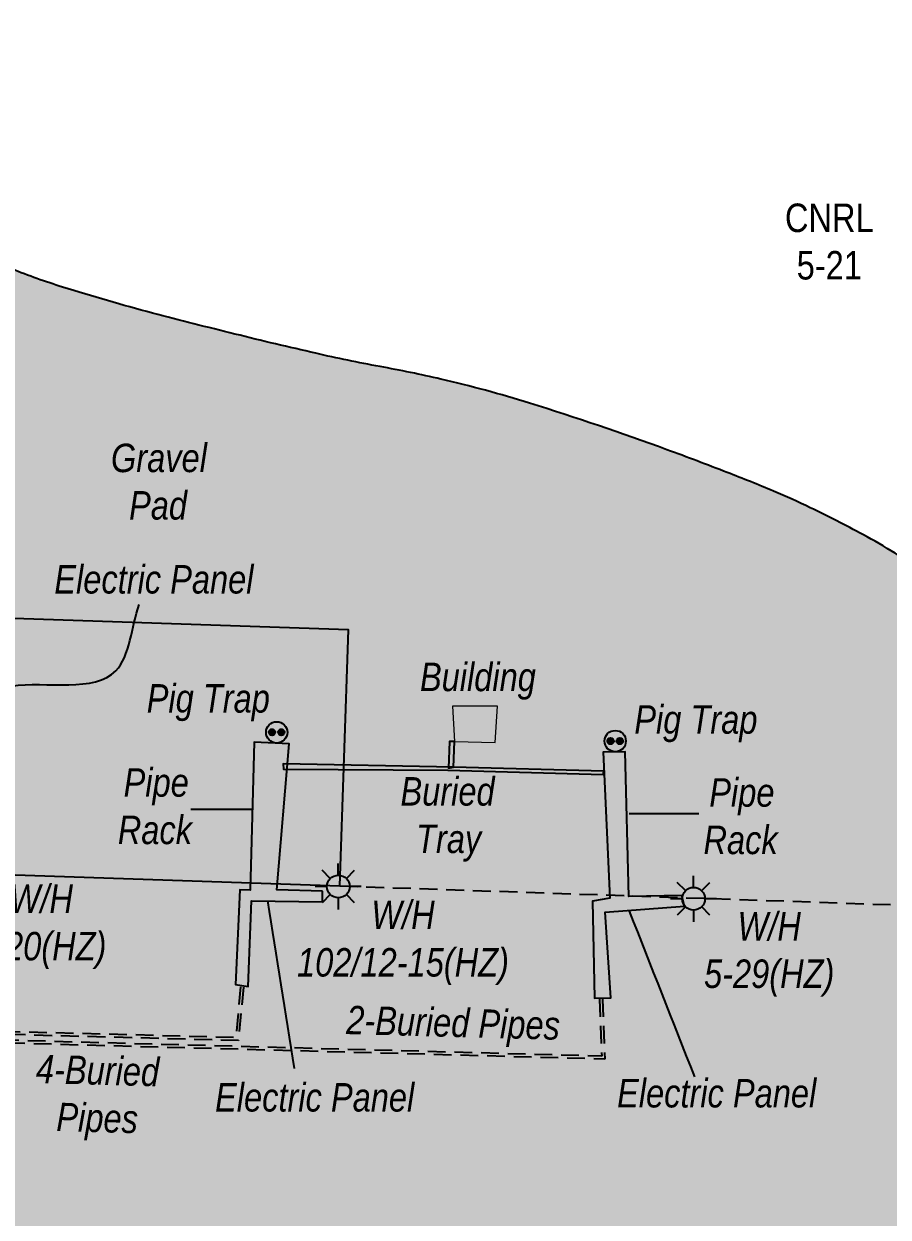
# Model space of a CAD drawing. Extents: x 350042 to 357443, y 6133812 to 6137998.
# Drawn here: x 350857.6 to 351161.3, y 6134325.8 to 6134745 of the extents above; entities that cross this region are included whole.
import ezdxf

# ---------------------------------------------------------------- set-up
doc = ezdxf.new("R2010")
doc.units = 0
doc.header["$LTSCALE"] = 5
doc.header["$PDSIZE"] = 0.5
doc.linetypes.add('foc-TRAV', pattern=[1.875, 1.25, -0.625])
doc.linetypes.add('UG_PIPE', pattern=[1.875, 1.25, -0.625])
doc.layers.get('Defpoints').update_dxf_attribs({"color": 9})
for name, color, linetype, lineweight in [('AS-GENERAL', 48, 'Continuous', 18), ('C-WS-T', 13, 'Continuous', 9), ('T-TEXT', 48, 'Continuous', 18)]:
    doc.layers.add(name, color=color, linetype=linetype, lineweight=lineweight)
for name, color, linetype in [('AS-PIPE-AG', 44, 'Continuous'), ('AS-PIPE-UG', 44, 'UG_PIPE'), ('AS-PIPE-UG-T', 44, 'Continuous'), ('AS-ROADS', 254, 'Continuous'), ('AS-SYMBOL', 7, 'Continuous'), ('AS-TELEPHONE-T', 224, 'Continuous'), ('C-RW', 13, 'Continuous'), ('C-WS-S', 13, 'Continuous'), ('P-TRAV', 4, 'foc-TRAV')]:
    doc.layers.add(name, color=color, linetype=linetype)
doc.styles.add('175L', font='ARIALN.TTF', dxfattribs={"height": 10})
doc.styles.add('80CG', font='ARIALN.TTF', dxfattribs={"height": 10})
doc.dimstyles.new('Compass 5 000', dxfattribs={"dimscale": 5, "dimtxt": 9, "dimasz": 2, "dimexe": 0.2, "dimexo": 0.0625, "dimgap": 0.5, "dimtad": 0, "dimtih": 1, "dimtoh": 1, "dimzin": 0, "dimdsep": 46, "dimtxsty": '80CG', "dimcen": 0.1, "dimse1": 1, "dimse2": 1, "dimclrd": 256, "dimclrt": 256, "dimaunit": 1, "dimadec": 4, "dimazin": 0, "dimtfac": 0.06, "dimtofl": 0, "dimtmove": 0, "dimatfit": 1, "dimfxl": 0.2, "dimtolj": 1, "dimtzin": 0, "dimlwd": -1, "dimarcsym": 0})

# ---------------------------------------------------------------- blocks, each defined once
blk = doc.blocks.new('PIG')
h = blk.add_hatch(color=255)
h.dxf.hatch_style = 1
edge = h.paths.add_edge_path()
edge.add_arc((0, 0), 0.85, 0, 360)
at = {"layer": 'AS-SYMBOL'}
h = blk.add_hatch(color=48, dxfattribs=at)
h.dxf.hatch_style = 1
h.paths.add_polyline_path([(-0.1007441909823683, 0.004742452807931841, 1), (-0.5507441909794579, 0.004742452807931841, 1)])
h = blk.add_hatch(color=48, dxfattribs=at)
h.dxf.hatch_style = 1
h.paths.add_polyline_path([(0.1007441909823683, 0.004742452807931841, 1), (0.5507441909794579, 0.004742452807931841, 1)])
at = {"layer": 'AS-SYMBOL', "color": 48}
for centre, radius in [((0, 0), 0.75), ((-0.3257441909809131, 0.004742452807931841), 0.225), ((0.3257441909809131, 0.004742452807931841), 0.225)]:
    blk.add_circle(centre, radius, dxfattribs=at)
blk = doc.blocks.new('GAS')
h = blk.add_hatch(color=255)
h.dxf.hatch_style = 1
edge = h.paths.add_edge_path()
edge.add_arc((0, 0), 0.9, 0, 360)
for p, q in [((-0.5711929310346023, 0.5711929297831376), (-1.142385862069204, 1.142385861385264)), ((0, 0.8077887887338874), (0, 1.615577579286764)), ((0.5711929310309642, 0.5711929297831376), (1.142385862065566, 1.142385861385264)), ((-0.8077887898725749, 0), (-1.615577579628734, 0)), ((1.615577579625096, 0), (0.8077887898689368, 0)), ((-0.5711929310346023, -0.5711929316021271), (-1.142385862069204, -1.142385863204253)), ((0, -0.8077887905528768), (0, -1.615577581105753)), ((1.142385862065566, -1.142385863204253), (0.5711929310309642, -0.5711929316021271))]:
    blk.add_line(p, q)
blk.add_circle((0, 0), 0.8000000000000003)

msp = doc.modelspace()

# ---------------------------------------------------------------- hatches: boundary and pattern name
at = {"layer": 'AS-PIPE-AG'}
h = msp.add_hatch(color=256, dxfattribs=at)
h.dxf.hatch_style = 1
h.paths.add_polyline_path([(350962.5581916396, 6134440.364249935), (350946.5031916401, 6134440.75924993), (350950.8381916389, 6134492.109249936), (350938.5031916399, 6134492.704249933), (350937.07819164, 6134440.664249935), (350933.4781916399, 6134440.849249937), (350932.0081916397, 6134407.599249935), (350936.4581916403, 6134406.869249939), (350937.56819164, 6134436.994249933), (350962.5281916398, 6134436.539249942)])
h = msp.add_hatch(color=256, dxfattribs=at)
h.dxf.hatch_style = 1
h.paths.add_polyline_path([(351088.88819164, 6134438.859249938), (351070.1731916397, 6134438.454249943), (351068.9031916398, 6134489.289249945), (351061.1781916403, 6134489.204249932), (351063.5531916401, 6134437.829249952), (351057.38819164, 6134436.769249951), (351058.15319164, 6134402.704249935), (351063.8581916401, 6134402.924249949), (351061.9331916397, 6134432.929249933), (351089.7931916401, 6134435.079249932)])
at = {"layer": 'AS-ROADS'}
h = msp.add_hatch(color=256, dxfattribs=at)
h.dxf.hatch_style = 1
edge = h.paths.add_edge_path()
edge.add_arc((350545.7107670347, 6134319.697359796), 13.38070579829274, 22.158908765240483, 61.274790784533025, ccw=False)
edge.add_arc((342884.4809756791, 6131199.615025111), 8285.584504736591, 22.105560804454683, 22.15890876605272, ccw=False)
edge.add_arc((349435.0492219846, 6133860.265528222), 1215.294167755228, 21.966266934966086, 22.105562979927186, ccw=False)
edge.add_arc((344203.3474223597, 6131750.102924042), 6856.525410691065, 21.888685046230023, 21.96626693578122, ccw=False)
edge.add_arc((352901.3547663891, 6135244.684321337), 2517.237488972509, 201.8886850734544, 202.0167264392989)
edge.add_arc((350617.575608253, 6134321.202017653), 53.81166131797112, 202.0167264637438, 207.3872274330078)
edge.add_arc((350785.1796035682, 6134408.032280771), 242.5723400591039, 207.3872274521348, 209.9159932763353)
edge.add_arc((350618.7823996381, 6134312.2878295), 50.59570235282459, 209.9159932923612, 218.1911539427726)
edge.add_arc((350620.292757512, 6134313.475986572), 52.5173938306793, 218.1911540863257, 226.3132445953687)
edge.add_arc((350608.3965198163, 6134301.021522262), 35.29432347268162, 226.3132445933079, 237.5629082913206)
edge.add_arc((350623.2870185218, 6134324.451653145), 63.05577128979637, 237.5629083370599, 245.9734063007628)
edge.add_arc((350640.5371753047, 6134363.14779257), 105.4227291158878, 245.9734063000415, 251.2272890769765)
edge.add_arc((350618.2169824181, 6134297.480152066), 36.06546547385805, 251.2272891261857, 260.215950641622)
edge.add_arc((350636.1174963759, 6134401.285362076), 141.402780919051, 260.2159506347273, 263.8655900453684)
edge.add_arc((350627.876475559, 6134324.608037959), 64.28386976314383, 263.8655900330295, 269.2795630103308)
edge.add_arc((350666.9879583521, 6137434.948877871), 3174.870606781073, 269.2795629470016, 269.4703314790904)
edge.add_arc((350723.6422568955, 6143563.232866642), 9303.416466654424, 269.47033141331, 269.5817732769133)
edge.add_arc((350719.8140871662, 6143038.794645214), 8778.964273429332, 269.5817732762703, 269.8554181966127)
edge.add_arc((350683.7145721418, 6128733.084569335), 5526.791349748276, 89.51053443760708, 89.85541817821911, ccw=False)
edge.add_arc((350728.5060675307, 6133976.152551939), 283.5320439095681, 84.4488086158583, 89.51053441790413, ccw=False)
edge.add_arc((350770.3218765842, 6134406.396770478), 148.7394558141818, 264.4488086140659, 271.4394136555572)
edge.add_arc((350731.1091596109, 6135966.928351852), 1709.763623992787, 271.4394136741826, 271.8646585106237)
edge.add_arc((350237.7351100522, 6151121.589967868), 16872.45423775696, 271.8646585868918, 272.0000269131532)
edge.add_arc((349171.6682565966, 6181649.339107369), 47418.81189395433, 272.000026919887, 272.06450125616)
edge.add_arc((350872.9450201217, 6134454.507391286), 193.3263661643177, 272.06450127678, 273.0742708366042)
edge.add_arc((350857.0156756703, 6134751.100704032), 490.347135101857, 273.0742708374359, 274.0381986598933)
edge.add_arc((350081.2687753041, 6145739.515527813), 11506.11054908787, 274.0381987830005, 274.2371869085962)
edge.add_arc((345873.4176596712, 6202534.847567083), 68457.10485526592, 274.2371868944709, 274.2628312381966)
edge.add_arc((341489.0073230148, 6261355.953497894), 127441.3871423621, 274.2628318198758, 274.2816269631981)
edge.add_arc((350340.9806599037, 6143121.395877885), 8875.92822807152, 274.2816269628316, 274.4320663154163)
edge.add_arc((350479.3705024465, 6141335.923277238), 7085.100442890116, 274.4320663873155, 274.6004482794385)
edge.add_arc((351033.082516662, 6134454.603708232), 181.5393324573793, 274.6004482831895, 277.3851871036099)
edge.add_arc((350820.4211878867, 6136095.326242121), 1835.986452787312, 277.3851871051392, 278.2607686073529)
edge.add_arc((351025.4641941075, 6134683.038463403), 408.8917102010244, 278.2607686098523, 280.7349670578326)
edge.add_arc((350772.8845053715, 6136015.321441841), 1764.905881882007, 280.7349670814411, 281.925803146506)
edge.add_arc((351082.0014894164, 6134551.723241908), 269.020525087693, 281.9258031409052, 286.4040657762758)
edge.add_arc((351087.8736406884, 6134531.77660985), 248.2274904118032, 286.4040657478824, 291.0662195429597)
edge.add_arc((351150.2799389068, 6134369.762567587), 74.60981865081311, 291.0662195672178, 303.2396794277089)
edge.add_arc((351073.531514615, 6134486.869367367), 214.6252577490154, 303.2396794183273, 310.408335266966)
edge.add_arc((351110.5019573882, 6134443.442045665), 157.5924083637808, 310.4083352824147, 317.6127276180487)
edge.add_arc((351154.8900349523, 6134402.928239122), 97.49523746145968, 317.6127276445545, 326.7759894668581)
edge.add_arc((351164.1196373094, 6134396.883031051), 86.46210099454782, 326.7759894574125, 338.1409566306066)
edge.add_arc((351079.3019533824, 6134430.909113596), 177.8503595408087, 338.1409566311656, 346.0584388094625)
edge.add_arc((351061.9385047569, 6134435.219501575), 195.7408260718231, 346.0584388094657, 353.2688512277902)
edge.add_arc((351223.5788915985, 6134416.142026237), 32.97853091865971, 353.2688512270478, 370.8931596651378)
edge.add_arc((351114.0264879076, 6134395.059122271), 144.5411500798982, 10.89315966025628, 15.8568633037988)
edge.add_arc((350851.2323829983, 6134320.414112578), 417.7308626370513, 15.85686331067575, 18.77606747310529)
edge.add_arc((350367.2927320868, 6134155.893153721), 928.8714808897963, 18.7760674772584, 20.2319473595816)
edge.add_arc((351071.635674573, 6134415.486886128), 178.2131787740923, 20.23194732717283, 23.55611314394161)
edge.add_arc((351150.1403721161, 6134449.713159257), 92.571919391529, 23.55611314693103, 31.22897876604706)
edge.add_arc((351123.2343015596, 6134433.399658329), 124.0372486494809, 31.22897877290087, 37.85631077113668)
edge.add_arc((351145.8752574204, 6134450.997451243), 95.36155863615554, 37.85631075552829, 44.14087617265204)
edge.add_arc((351009.1501743256, 6134318.312352121), 285.884743252403, 44.14087623229876, 47.76932733612408)
edge.add_arc((350984.9597032588, 6134291.662663609), 321.8761976301692, 47.76932732674604, 53.87993481786795)
edge.add_arc((351063.6990870456, 6134399.561917331), 188.3017258439867, 53.87993483739238, 61.87179631383214)
edge.add_arc((350900.6531551489, 6134094.565455862), 534.1439115537743, 61.87179631341504, 64.0991860032033)
edge.add_arc((351025.4975306385, 6134351.663002918), 248.3375666395734, 64.09918608689549, 67.36608442129584)
edge.add_arc((350850.4864253845, 6133931.926303766), 703.0988046283366, 67.36608445638988, 68.79523462136038)
edge.add_arc((350679.5421632208, 6133491.314383238), 1175.709432183609, 68.79523461135382, 69.90041078714165)
edge.add_arc((350720.1708768721, 6133602.340027965), 1057.483436057459, 69.9004107835437, 72.66056000329289)
edge.add_arc((350908.6431585271, 6134205.991013449), 425.0940676869424, 72.6605600574948, 77.01456917266226)
edge.add_arc((350894.5393013578, 6134144.829546559), 487.8606497126717, 77.0145691667889, 79.5832061482715)
edge.add_arc((351080.0773041063, 6135154.080464823), 538.3029661311516, 257.1378968687049, 259.583206533683, ccw=False)
edge.add_arc((351342.8589342043, 6136304.94273731), 1718.785136835528, 256.1623036732126, 257.13789686061307, ccw=False)
edge.add_arc((351360.2223766537, 6136375.433784659), 1791.383187016154, 255.20668407306698, 256.1623037737268, ccw=False)
edge.add_arc((351091.3982471031, 6135357.49447242), 738.5456610746576, 252.6489433167422, 255.2066840562061, ccw=False)
edge.add_arc((350943.3776228378, 6134883.742277481), 242.2078251024586, 248.1818497422476, 252.64894333511108, ccw=False)
edge.add_arc((350941.9106821312, 6134880.078030739), 238.2608491434893, 243.96677481578962, 248.18184972868642, ccw=False)
edge.add_arc((350720.2950399026, 6134426.366583546), 266.6822864615376, 63.96677449307379, 67.95081852774291)
edge.add_arc((350004.7008257207, 6132659.576657805), 2172.888393122244, 67.95081852569783, 68.46504505827336)
edge.add_arc((348023.3600496997, 6127638.635084649), 7570.625470061989, 68.4650452443143, 68.74053551969548)
edge.add_arc((349936.2459334406, 6132555.208549453), 2295.03763181751, 68.74053551882801, 69.5996106646524)
edge.add_arc((350585.8218848542, 6134301.829318532), 431.5374231691364, 69.59961064715387, 71.58083836521489)
edge.add_arc((350701.9027129319, 6134650.391914482), 64.15391517933354, 71.58083841345365, 78.28839092069407)
edge.add_arc((350531.4124863379, 6133827.964958495), 904.0664197282975, 78.28839088435727, 80.07424115494884)
edge.add_arc((350644.1886514588, 6134472.43242568), 249.8059366803152, 80.07424115609373, 83.59693034516872)
edge.add_arc((350620.5308440259, 6134261.620282186), 461.9413926909347, 83.59693031387417, 86.18723496565872)
edge.add_arc((350647.5406794392, 6134666.907405254), 55.75524899080815, 86.1872349994861, 100.650014610692)
edge.add_arc((350646.6778576309, 6134671.495697943), 51.08653489875304, 100.6500146033656, 115.7629048749224)
edge.add_arc((350637.3009314676, 6134690.924893351), 29.51293115554214, 115.7629048602033, 143.4806283154222)
edge.add_arc((350656.1587444475, 6134676.960976482), 52.97797078268032, 143.4806283313513, 164.078104337815)
edge.add_arc((350823.0490672176, 6134629.352057455), 226.526203286754, 164.0781043377684, 169.6094687319983)
edge.add_arc((350700.8004998912, 6134651.767985377), 102.2394942711874, 169.6094687337799, 177.8468197454652)
edge.add_arc((351061.5683117363, 6134638.203914435), 463.2622055845105, 177.846819742599, 180.8122415037908)
edge.add_arc((350335.5966495386, 6134627.911641181), 262.7824109528206, -3.125423416040121, 0.812241504405506, ccw=False)
edge.add_arc((347862.8413999646, 6134762.931739904), 2739.221174854456, 355.72012696470733, 356.87457658403287, ccw=False)
edge.add_arc((349774.4063402137, 6134619.875726618), 822.3107586568168, 353.613014691351, 355.7201269631109, ccw=False)
edge.add_arc((349919.487679075, 6134603.635615865), 676.3233068568146, 353.32474902269115, 353.61301469803817, ccw=False)
edge.add_arc((261527.1607437935, 6144948.641365652), 89671.95581203557, 353.29971439840165, 353.3247490375211, ccw=False)
edge.add_arc((346807.2977546664, 6134930.096750103), 3805.355758190456, 352.3918182345021, 353.2997143988972, ccw=False)
edge.add_arc((348644.7026895882, 6134684.667533452), 1951.631831803059, 351.12405199254954, 352.39181823423286, ccw=False)
edge.add_arc((350555.498372452, 6134386.26665685), 17.67650015568635, 313.8018618653758, 351.1240519894016, ccw=False)
edge.add_arc((350446.3057963639, 6134500.12421591), 175.4312542136836, 302.1430115302607, 313.80186185853466, ccw=False)
edge.add_line((350539.6412510849, 6134351.582579165), (350539.4517022852, 6134334.966310765))
edge.add_arc((350538.2369170544, 6134306.060341217), 28.931484211308, 61.27479080228352, 87.59353740272468, ccw=False)
at = {"layer": 'AS-TELEPHONE-T'}
h = msp.add_hatch(color=256, dxfattribs=at)
h.dxf.hatch_style = 1
h.paths.add_polyline_path([(351008.5431916402, 6134483.954249945), (351008.9031916399, 6134492.869249948), (351007.1331916398, 6134492.859249949), (351006.7681916395, 6134483.579249947)])
h = msp.add_hatch(color=256, dxfattribs=at)
h.dxf.hatch_style = 1
h.paths.add_polyline_path([(351061.4231916401, 6134482.509249954), (351008.5431916402, 6134483.954249945), (350948.6681916391, 6134485.044249942), (350948.7981916401, 6134483.254249939), (351006.6051972745, 6134482.808313872), (351061.14819164, 6134481.329249949)])

# ---------------------------------------------------------------- linework, layer by layer
at = {"layer": 'AS-GENERAL', "flags": 128}
msp.add_lwpolyline([(351008.9031916399, 6134492.869249948), (351023.26819164, 6134492.529249936), (351024.0231916396, 6134505.279249934), (351008.2331916396, 6134505.344249931)], close=True, dxfattribs=at)
at = {"layer": 'AS-PIPE-AG', "flags": 128}
for points in [[(350962.5581916396, 6134440.364249935), (350946.5031916401, 6134440.75924993), (350950.8381916389, 6134492.109249936), (350938.5031916399, 6134492.704249933), (350937.07819164, 6134440.664249935), (350933.4781916399, 6134440.849249937), (350932.0081916397, 6134407.599249935), (350936.4581916403, 6134406.869249939), (350937.56819164, 6134436.994249933), (350962.5281916398, 6134436.539249942)], [(351088.88819164, 6134438.859249938), (351070.1731916397, 6134438.454249943), (351068.9031916398, 6134489.289249945), (351061.1781916403, 6134489.204249932), (351063.5531916401, 6134437.829249952), (351057.38819164, 6134436.769249951), (351058.15319164, 6134402.704249935), (351063.8581916401, 6134402.924249949), (351061.9331916397, 6134432.929249933), (351089.7931916401, 6134435.079249932)]]:
    msp.add_lwpolyline(points, close=True, dxfattribs=at)
at = {"layer": 'AS-PIPE-UG', "flags": 128}
for points in [[(350934.7131916395, 6134406.644249933), (350932.9931916398, 6134387.874249937), (350735.9631916403, 6134392.979249934)], [(350933.717618854, 6134406.735479835), (350932.0830627032, 6134388.897910675), (350735.9890860771, 6134393.978658536)], [(351060.9031916399, 6134402.444249948), (351061.7281916403, 6134381.334249935), (350735.5481916398, 6134390.069249948)], [(351059.9042102335, 6134402.405208751), (351060.6875103042, 6134382.362221481), (350735.5749548814, 6134391.068635661)]]:
    msp.add_lwpolyline(points, dxfattribs=at)
at = {"layer": 'AS-ROADS', "flags": 128}
msp.add_lwpolyline([(351174.699053162, 6134551.668943724, 0.03488521522346836), (351152.47319164, 6134565.624249933, 0.009719126963129467), (351133.9749972698, 6134575.055451845, 0.01425549861191672), (351121.0681916399, 6134580.874249937, 0.006235924800784483), (351104.7987477133, 6134587.420904645, 0.004822278149674271), (351083.5781916396, 6134595.419249935, 0.01204400524208413), (351035.3348020876, 6134611.767052459, 0.01900023460330775), (351004.1631916399, 6134620.214249949, 0.01120826246500301), (350982.7481317111, 6134624.649529246, -0.01067008112535383), (350960.2481916389, 6134629.284249945, -0.004256854032304982), (350931.7730720241, 6134636.041673579, -0.004169701708491608), (350902.8231916399, 6134643.429249944, -0.01116071269278137), (350871.1450610211, 6134652.556015877, -0.01949384151869625), (350853.3581916394, 6134658.884249944, -0.01839380784663226)], format="xyb", dxfattribs=at)
at = {"layer": 'AS-TELEPHONE-T', "flags": 128}
for points in [[(351008.5431916402, 6134483.954249945), (351008.9031916399, 6134492.869249948), (351007.1331916398, 6134492.859249949), (351006.7681916395, 6134483.579249947)], [(351061.4231916401, 6134482.509249954), (351008.5431916402, 6134483.954249945), (350948.6681916391, 6134485.044249942), (350948.7981916401, 6134483.254249939), (351006.6051972745, 6134482.808313872), (351061.14819164, 6134481.329249949)]]:
    msp.add_lwpolyline(points, close=True, dxfattribs=at)
at = {"layer": 'C-RW', "flags": 128}
msp.add_lwpolyline([(350328.2068822443, 6134878.849236373), (350533.09319164, 6134871.869249934), (350518.9481916399, 6134457.474249948), (350968.5733892349, 6134442.193053707), (350971.6296284839, 6134532.118093218), (350611.9427269695, 6134544.342599671), (350626.0874783353, 6134958.730315626), (350331.2213887227, 6134968.775697928)], dxfattribs=at)
at = {"layer": 'Defpoints'}
for p in [(350975.5045922469, 6134437.679011489), (351100.4281418123, 6134433.50094403)]:
    msp.add_point(p, dxfattribs=at)
at = {"layer": 'P-TRAV', "flags": 128}
msp.add_lwpolyline([(350968.5733892349, 6134442.193053707), (351418.1281916401, 6134426.914249949)], dxfattribs=at)

# ---------------------------------------------------------------- block references
at = {"layer": 'AS-SYMBOL', "xscale": 4.998719999999987, "yscale": 4.998719999999987, "zscale": 4.998719999999987}
for p in [(350946.4331916399, 6134496.134249947), (351065.4131916396, 6134493.044249945)]:
    msp.add_blockref('PIG', p, dxfattribs=at)
at = {"layer": 'C-WS-S', "xscale": 4.998719999999987, "yscale": 4.998719999999987, "zscale": 4.998719999999987}
for p in [(350968.0931916393, 6134441.974249952), (351092.9581916395, 6134437.669249932)]:
    msp.add_blockref('GAS', p, dxfattribs=at)

# ---------------------------------------------------------------- texts
at = {"layer": 'AS-PIPE-UG-T', "char_height": 9.997439999999974, "attachment_point": 1, "style": '175L'}
for insert in [(350890.2692839262, 6134483.522913549), (351096.1191687976, 6134480.010550456)]:
    msp.add_mtext_dynamic_manual_height_columns('\\pi2.3584;{\\fArial Narrow|b0|i1|c0|p34;Pipe\\P\\pi0.32618;Rack}', width=26.79845843819919, gutter_width=49.9872, heights=[0], dxfattribs=dict(at, insert=insert))
at = {"layer": 'AS-PIPE-UG-T', "char_height": 9.997439999999974, "attachment_point": 1, "rotation": 358.4660032913329, "style": '175L'}
for s, width, insert in [('\\pi0.38755;{\\fArial Narrow|b0|i1|c0|p34;2-Buried Pipes}', 75.18988697844455, (350970.6565903493, 6134400.140635639)), ('\\pi0.31254;{\\fArial Narrow|b0|i1|c0|p34;4-Buried\\P\\pi7.9368;Pipes}', 43.94277232633016, (350861.6860833258, 6134382.931863172))]:
    msp.add_mtext_dynamic_manual_height_columns(s, width=width, gutter_width=49.9872, heights=[0], dxfattribs=dict(at, insert=insert))
at = {"layer": 'AS-TELEPHONE-T', "insert": (350989.6405043555, 6134480.394944268), "char_height": 9.997439999999974, "attachment_point": 1, "style": '175L'}
msp.add_mtext_dynamic_manual_height_columns('\\pi0.2989;{\\fArial Narrow|b0|i1|c0|p34;Buried\\P\\pi5.792;Tray}', width=33.76120485020464, gutter_width=49.9872, heights=[0], dxfattribs=at)
at = {"layer": 'C-WS-T', "char_height": 9.999999999999927, "attachment_point": 5, "style": '80CG'}
for s, insert in [('\\A1;CNRL\\P5-21', (351140.663961025, 6134668.485895381)), ('\\A1;{\\fArial Narrow|b0|i1|c0|p34;W/H\\P5-20(HZ)}', (350863.6886416649, 6134427.846549087)), ('\\A1;{\\fArial Narrow|b0|i1|c0|p34;W/H\\P102/12-15(HZ)}', (350990.8317596072, 6134422.174226549)), ('\\A1;{\\fArial Narrow|b0|i1|c0|p34;W/H\\P5-29(HZ)}', (351119.543542965, 6134418.166922143))]:
    msp.add_mtext(s, dxfattribs=dict(at, insert=insert))
at = {"layer": 'T-TEXT', "char_height": 9.997439999999974, "attachment_point": 1, "style": '175L'}
for s, width, insert in [('\\pi-1.8834;{\\fArial Narrow|b0|i1|c0|p34;Gravel\\P\\pi4.4793;Pad}', 29.34214542319236, (350890.0736995238, 6134597.541597496)), ('\\pi0.32618;{\\fArial Narrow|b0|i1|c0|p34;Electric Panel}', 70.60715868376516, (350867.9569470616, 6134554.895754146)), ('\\pi-6.7116;{\\fArial Narrow|b0|i1|c0|p34;Building}', 26.79845843819919, (351003.5069275051, 6134520.601713548)), ('\\pi0.32618;{\\fArial Narrow|b0|i1|c0|p34;Pig Trap}', 43.13806706030014, (350900.4280580311, 6134513.061138832)), ('\\pi0.32618;{\\fArial Narrow|b0|i1|c0|p34;Pig Trap}', 43.13806706030014, (351071.8092444854, 6134505.652490336)), ('\\pi0.32618;{\\fArial Narrow|b0|i1|c0|p34;Electric Panel}', 70.60715868376516, (350924.455965519, 6134372.914411055)), ('\\pi0.32618;{\\fArial Narrow|b0|i1|c0|p34;Electric Panel}', 70.60715868376516, (351065.7494329642, 6134374.348040267))]:
    msp.add_mtext_dynamic_manual_height_columns(s, width=width, gutter_width=49.9872, heights=[0], dxfattribs=dict(at, insert=insert))

# ---------------------------------------------------------------- leaders
at = {"layer": 'AS-PIPE-UG-T', "path_type": 1}
msp.add_leader([(350937.8814963203, 6134469.022977769), (350916.2938910082, 6134469.022977769)], dimstyle='Compass 5 000', dxfattribs=at)
msp.add_leader([(351070.2979235271, 6134467.572490848), (351094.795162331, 6134467.572490848)], dimstyle='Compass 5 000', override={"dimgap": 0.5, "dimtad": 0}, dxfattribs=at)
at = {"layer": 'T-TEXT', "path_type": 1}
for points in [[(350853.247010932, 6134512.392130887), (350889.9190866512, 6134517.720258377), (350898.1391160048, 6134541.034080328)], [(350943.148207192, 6134436.892530902), (350952.541607396, 6134378.048202852)], [(351070.329040182, 6134433.338986675), (351093.2688820966, 6134375.122924053)]]:
    msp.add_leader(points, dimstyle='Compass 5 000', override={"dimgap": 0.5, "dimtad": 0}, dxfattribs=at)

doc.saveas('drawing.dxf')
